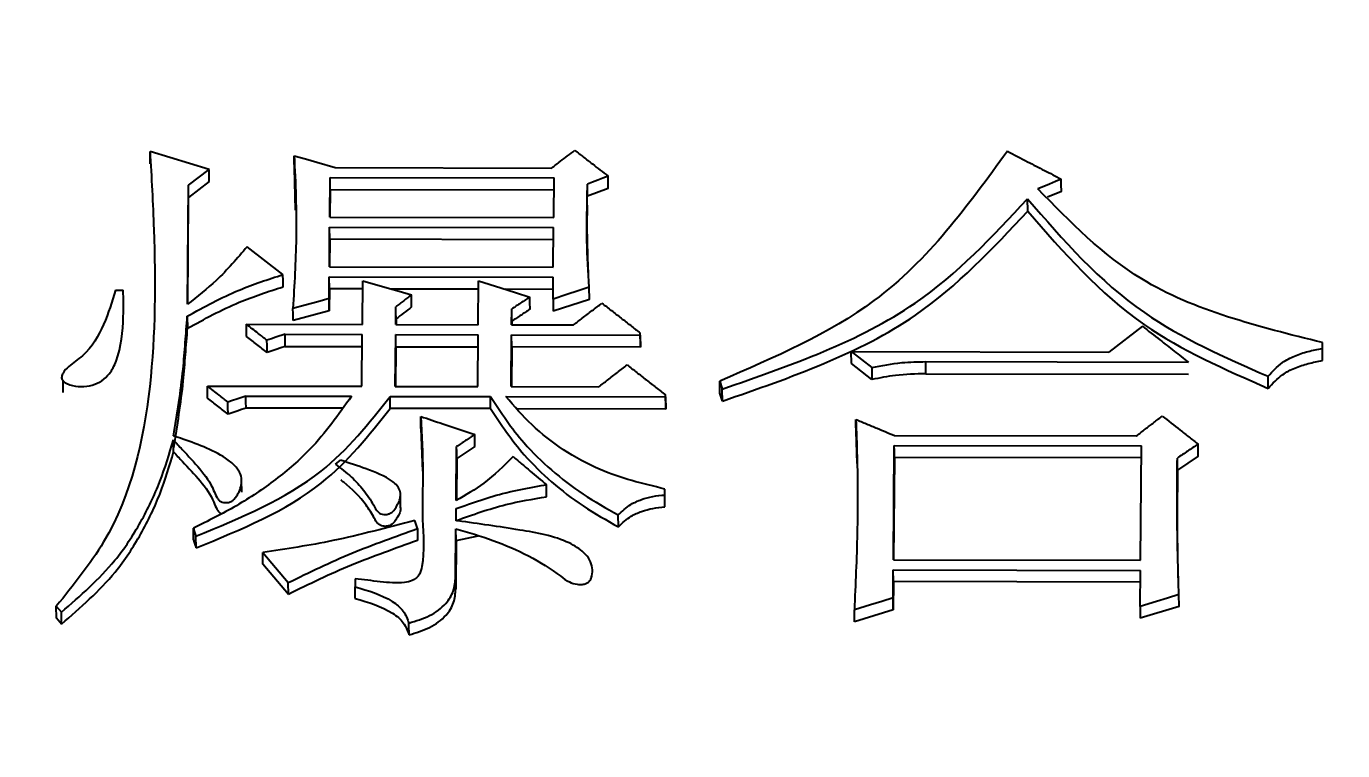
# Model space of a CAD drawing. Header units: millimetres. Extents: x 2312 to 3992, y 755 to 1943.
# Drawn here: x 2740.782 to 2745.76, y 1709.057 to 1711.797 of the extents above; entities that cross this region are included whole.
import ezdxf

# ---------------------------------------------------------------- set-up
doc = ezdxf.new("R2010")
doc.units = ezdxf.units.MM
doc.layers.add('标注', color=3, linetype='Continuous', lineweight=13)
doc.styles.add('SLDTEXTSTYLE1', font='txt.shx', dxfattribs={"width": 0.7, "bigfont": 'gbcbig.shx'})
doc.dimstyles.new('SLDDIMSTYLE12$0', dxfattribs={"dimtxt": 12, "dimasz": 10, "dimexe": 0, "dimexo": 0.0625, "dimgap": 0.875, "dimtad": 1, "dimdec": 1, "dimlfac": 1.8, "dimrnd": 1e-09, "dimzin": 12, "dimdsep": 46, "dimtxsty": 'SLDTEXTSTYLE1', "dimcen": 0.09, "dimdle": 8.16, "dimclrd": 3, "dimclre": 3, "dimadec": 0, "dimazin": 3, "dimtfac": 1, "dimtdec": 1, "dimtofl": 0, "dimtmove": 0, "dimatfit": 3, "dimfxl": 0, "dimfrac": 2, "dimtolj": 1, "dimlwd": 5, "dimlwe": 5, "dimarcsym": 0})

# ---------------------------------------------------------------- blocks, each defined once
blk = doc.blocks.new('*D45')
at = {"layer": 'Defpoints', "color": 0, "transparency": 16777216}
for p in [(2923.8087, 1855.6408), (2923.8087, 1839.6737), (2684.6011, 1694.1345)]:
    blk.add_point(p, dxfattribs=at)
at = {"layer": '标注', "color": 3, "lineweight": 5, "transparency": 16777216}
blk.add_line((2684.6011, 1694.197), (2684.6011, 1855.6408), dxfattribs=at)
at = {"layer": '标注', "color": 3, "linetype": 'Continuous', "lineweight": 5, "transparency": 16777216}
for p, q in [((2694.6011, 1855.6408), (2913.8087, 1855.6408)), ((2923.8087, 1839.7362), (2923.8087, 1855.6408))]:
    blk.add_line(p, q, dxfattribs=at)
at = {"layer": '标注', "color": 3, "transparency": 16777216}
for points in [[(2694.6011, 1857.3075), (2694.6011, 1853.9742), (2684.6011, 1855.6408)], [(2913.8087, 1857.3075), (2913.8087, 1853.9742), (2923.8087, 1855.6408)]]:
    blk.add_solid(points, dxfattribs=at)
at = {"layer": '标注', "color": 0, "transparency": 16777216, "insert": (2804.2049, 1867.9444), "char_height": 10, "attachment_point": 5, "style": 'SLDTEXTSTYLE1'}
blk.add_mtext('\\A1;{\\H2.28571x;290}', dxfattribs=at)

msp = doc.modelspace()

# ---------------------------------------------------------------- linework, layer by layer
at = {"color": 7, "linetype": 'Continuous', "lineweight": 25}
for p, q in [((2741.4732, 1711.2557), (2741.2498, 1711.3236)), ((2741.3948, 1711.196), (2741.4732, 1711.2557)), ((2741.8002, 1711.1012), (2741.7955, 1711.2607)), ((2741.9503, 1711.2622), (2742.768, 1711.2604)), ((2741.3912, 1710.7455), (2741.3948, 1711.196)), ((2741.4738, 1711.2091), (2741.3955, 1711.1494)), ((2741.9293, 1711.0749), (2741.9305, 1711.2248)), ((2741.9305, 1711.2248), (2742.7774, 1711.223)), ((2741.9312, 1711.1782), (2741.9305, 1711.2248)), ((2742.7762, 1711.0731), (2742.7774, 1711.223)), ((2742.9045, 1711.1536), (2742.9038, 1711.2002)), ((2742.9826, 1711.1834), (2742.9045, 1711.1536)), ((2741.3922, 1710.7464), (2741.3955, 1711.1494)), ((2741.9312, 1711.1782), (2741.9303, 1711.0749)), ((2742.7771, 1711.1763), (2741.9312, 1711.1782)), ((2744.5687, 1711.0977), (2744.5681, 1711.1442)), ((2744.6959, 1711.1722), (2744.6436, 1711.1501)), ((2741.9278, 1710.8872), (2741.929, 1711.0374)), ((2741.929, 1711.0374), (2742.7759, 1711.0356)), ((2741.9296, 1710.991), (2741.929, 1711.0374)), ((2741.9293, 1711.0749), (2742.7762, 1711.0731)), ((2742.7747, 1710.8854), (2742.7759, 1711.0356)), ((2741.9296, 1710.991), (2741.9288, 1710.8872)), ((2742.7755, 1710.9892), (2741.9296, 1710.991)), ((2741.7523, 1710.8576), (2741.6168, 1710.963)), ((2741.9278, 1710.8872), (2742.7747, 1710.8854)), ((2741.9268, 1710.7669), (2741.9274, 1710.8497)), ((2741.9274, 1710.8497), (2742.7744, 1710.8478)), ((2741.9281, 1710.8035), (2741.9274, 1710.8497)), ((2742.0526, 1710.6688), (2742.0539, 1710.8343)), ((2742.4906, 1710.6678), (2742.492, 1710.8334)), ((2742.7737, 1710.7651), (2742.7744, 1710.8478)), ((2741.119, 1710.7988), (2741.1482, 1710.7987)), ((2741.9281, 1710.8035), (2741.9275, 1710.7209)), ((2742.0536, 1710.8033), (2741.9281, 1710.8035)), ((2742.4917, 1710.8023), (2742.1628, 1710.803)), ((2742.774, 1710.8017), (2742.5923, 1710.8021)), ((2742.9111, 1710.7639), (2742.9104, 1710.8099)), ((2741.1491, 1710.7624), (2741.1491, 1710.7627)), ((2742.1791, 1710.6685), (2742.1797, 1710.7363)), ((2742.7737, 1710.7651), (2742.7744, 1710.7191)), ((2742.9111, 1710.7639), (2742.7744, 1710.7191)), ((2741.3908, 1710.7003), (2741.3915, 1710.6544)), ((2741.9275, 1710.7209), (2741.7909, 1710.6836)), ((2742.1803, 1710.6903), (2742.1801, 1710.6685)), ((2742.6172, 1710.6676), (2742.6177, 1710.7278)), ((2741.6145, 1710.6697), (2742.0526, 1710.6688)), ((2741.6151, 1710.6239), (2741.6145, 1710.6697)), ((2742.1791, 1710.6685), (2742.4906, 1710.6678)), ((2742.6172, 1710.6676), (2742.8508, 1710.6671)), ((2742.6183, 1710.6819), (2742.6182, 1710.6676)), ((2743.1036, 1710.6288), (2743.1037, 1710.6364)), ((2743.1044, 1710.5906), (2743.1037, 1710.6364)), ((2745.0023, 1710.6624), (2744.8749, 1710.5647)), ((2741.7602, 1710.6317), (2742.0523, 1710.6311)), ((2741.7609, 1710.5859), (2741.7602, 1710.6317)), ((2741.7609, 1710.5859), (2742.0519, 1710.5853)), ((2742.0507, 1710.435), (2742.0523, 1710.6311)), ((2742.1772, 1710.4347), (2742.1788, 1710.6308)), ((2742.1795, 1710.585), (2742.1783, 1710.4347)), ((2742.1788, 1710.6308), (2742.4903, 1710.6302)), ((2742.1795, 1710.585), (2742.1788, 1710.6308)), ((2742.1795, 1710.585), (2742.49, 1710.5844)), ((2742.4888, 1710.434), (2742.4903, 1710.6302)), ((2742.6153, 1710.4338), (2742.6169, 1710.6299)), ((2742.6176, 1710.5841), (2742.6164, 1710.4338)), ((2742.6169, 1710.6299), (2743.1036, 1710.6288)), ((2742.6176, 1710.5841), (2742.6169, 1710.6299)), ((2743.1043, 1710.583), (2742.6176, 1710.5841)), ((2743.1036, 1710.6288), (2743.1043, 1710.583)), ((2743.1043, 1710.583), (2743.1044, 1710.5906)), ((2745.6831, 1710.578), (2745.6833, 1710.6006)), ((2745.6839, 1710.5549), (2745.6833, 1710.6006)), ((2743.9014, 1710.5668), (2743.9788, 1710.5063)), ((2743.9014, 1710.5668), (2744.8749, 1710.5647)), ((2743.9021, 1710.5211), (2743.9014, 1710.5668)), ((2745.6837, 1710.5323), (2745.6831, 1710.578)), ((2745.6837, 1710.5323), (2745.6839, 1710.5549)), ((2743.9795, 1710.4607), (2743.9021, 1710.5211)), ((2743.9788, 1710.5063), (2743.9795, 1710.4606)), ((2744.1834, 1710.5285), (2745.1764, 1710.5263)), ((2744.1841, 1710.4828), (2744.1834, 1710.5285)), ((2740.9194, 1710.4579), (2740.9201, 1710.412)), ((2741.4666, 1710.4362), (2742.0507, 1710.435)), ((2741.4673, 1710.3907), (2741.4666, 1710.4362)), ((2742.1772, 1710.4347), (2742.4888, 1710.434)), ((2742.6153, 1710.4338), (2742.9463, 1710.433)), ((2743.404, 1710.4547), (2743.4135, 1710.4245)), ((2743.4047, 1710.4092), (2743.404, 1710.4547)), ((2744.1841, 1710.4828), (2745.1771, 1710.4807)), ((2741.6123, 1710.3982), (2742.0114, 1710.3973)), ((2742.1575, 1710.397), (2742.5372, 1710.3962)), ((2742.1581, 1710.3515), (2742.1575, 1710.397)), ((2742.5956, 1710.396), (2743.1991, 1710.3947)), ((2743.1991, 1710.3947), (2743.1992, 1710.4023)), ((2743.1991, 1710.3947), (2743.1998, 1710.3492)), ((2743.1999, 1710.3568), (2743.1992, 1710.4023)), ((2743.4142, 1710.379), (2743.4047, 1710.4091)), ((2743.4142, 1710.379), (2743.4135, 1710.4245)), ((2741.9758, 1710.3519), (2741.613, 1710.3527)), ((2742.5378, 1710.3507), (2742.1581, 1710.3515)), ((2743.1998, 1710.3492), (2742.6376, 1710.3505)), ((2743.1998, 1710.3492), (2743.1999, 1710.3568)), ((2742.2744, 1710.2758), (2742.2801, 1710.1138)), ((2743.9237, 1710.1437), (2743.9195, 1710.2647)), ((2744.0644, 1710.2492), (2744.9795, 1710.2472)), ((2741.3391, 1710.1872), (2741.3384, 1710.2324)), ((2742.4075, 1710.0028), (2742.4091, 1710.2074)), ((2742.4783, 1710.2074), (2742.4098, 1710.1622)), ((2744.0607, 1709.779), (2744.0641, 1710.2114)), ((2744.0641, 1710.2114), (2744.9987, 1710.2094)), ((2744.9953, 1709.777), (2744.9987, 1710.2094)), ((2741.951, 1710.1403), (2741.9706, 1710.1553)), ((2742.4098, 1710.1622), (2742.4085, 1710.0035)), ((2744.0648, 1710.1662), (2744.0617, 1709.779)), ((2744.9983, 1710.1641), (2744.0648, 1710.1662)), ((2745.1353, 1710.1185), (2745.1346, 1710.1637)), ((2745.2136, 1710.1712), (2745.1353, 1710.1185)), ((2745.1353, 1710.1185), (2745.1348, 1710.0353)), ((2741.5969, 1710.0345), (2741.5962, 1710.0798)), ((2742.7494, 1710.0177), (2742.7487, 1710.0627)), ((2743.1962, 1710.0239), (2743.1964, 1710.0466)), ((2743.197, 1710.0016), (2743.1964, 1710.0466)), ((2742.1975, 1709.9761), (2742.1968, 1710.0214)), ((2743.1969, 1709.9789), (2743.1962, 1710.0239)), ((2743.1969, 1709.9789), (2743.197, 1710.0016)), ((2742.4069, 1709.9269), (2742.4072, 1709.9725)), ((2743.0211, 1709.9035), (2743.0204, 1709.9484)), ((2741.4143, 1709.8539), (2741.4137, 1709.8987)), ((2742.2606, 1709.8969), (2742.2511, 1709.9273)), ((2742.4052, 1709.7141), (2742.4066, 1709.8966)), ((2742.4073, 1709.8518), (2742.4066, 1709.8966)), ((2742.4079, 1709.9276), (2742.4079, 1709.9268)), ((2741.4238, 1709.8236), (2741.4231, 1709.8683)), ((2742.4073, 1709.8518), (2742.4059, 1709.6696)), ((2742.4073, 1709.8518), (2742.4905, 1709.8701)), ((2741.6758, 1709.807), (2741.7723, 1709.6927)), ((2741.7729, 1709.6482), (2741.6765, 1709.7623)), ((2742.9202, 1709.7533), (2742.9201, 1709.7581)), ((2744.0596, 1709.6345), (2744.0604, 1709.741)), ((2744.0604, 1709.741), (2744.995, 1709.739)), ((2744.0611, 1709.6964), (2744.0604, 1709.741)), ((2744.0607, 1709.779), (2744.9953, 1709.777)), ((2744.9939, 1709.602), (2744.995, 1709.739)), ((2741.7729, 1709.6482), (2741.7723, 1709.6927)), ((2742.0255, 1709.7073), (2742.0252, 1709.6769)), ((2742.4059, 1709.6696), (2742.4052, 1709.7141)), ((2742.9208, 1709.7132), (2742.9207, 1709.7187)), ((2744.0611, 1709.6964), (2744.0603, 1709.59)), ((2744.9946, 1709.6944), (2744.0611, 1709.6964)), ((2742.0259, 1709.6324), (2742.0252, 1709.6769)), ((2745.141, 1709.6029), (2745.1403, 1709.6474)), ((2740.8954, 1709.6032), (2740.9147, 1709.5803)), ((2740.8961, 1709.5588), (2740.8954, 1709.6032)), ((2743.9139, 1709.5447), (2743.9132, 1709.5891)), ((2744.0603, 1709.59), (2743.9139, 1709.5447)), ((2744.9939, 1709.602), (2744.9946, 1709.5576)), ((2745.141, 1709.6029), (2744.9946, 1709.5576)), ((2740.9153, 1709.536), (2740.8961, 1709.5588)), ((2740.9153, 1709.536), (2740.9147, 1709.5803))]:
    msp.add_line(p, q, dxfattribs=at)
at = {"color": 7, "linetype": 'Continuous', "lineweight": 25, "flags": 128}
for points in [[(2741.7949, 1711.3074), (2741.8374, 1711.295), (2741.8799, 1711.2827), (2741.9503, 1711.2622)], [(2741.7955, 1711.2607), (2741.7952, 1711.2869), (2741.7949, 1711.3074)], [(2741.4738, 1711.2091), (2741.4735, 1711.2352), (2741.4732, 1711.2557)], [(2742.9819, 1711.23), (2742.9624, 1711.2226), (2742.9429, 1711.2151), (2742.9233, 1711.2077), (2742.9038, 1711.2002)], [(2742.9826, 1711.1834), (2742.9822, 1711.2095), (2742.9819, 1711.23)], [(2741.3955, 1711.1494), (2741.3951, 1711.1755), (2741.3948, 1711.196)], [(2744.6953, 1711.2188), (2744.6733, 1711.2095), (2744.6513, 1711.2002), (2744.6293, 1711.1909), (2744.6073, 1711.1816)], [(2744.6959, 1711.1722), (2744.6955, 1711.1983), (2744.6953, 1711.2188)], [(2741.7529, 1710.8114), (2741.7526, 1710.8345), (2741.7523, 1710.8576)], [(2742.0539, 1710.8343), (2742.1462, 1710.8078), (2742.1923, 1710.7946), (2742.2384, 1710.7813)], [(2742.492, 1710.8334), (2742.5764, 1710.807), (2742.6313, 1710.7899), (2742.6862, 1710.7728)], [(2742.9104, 1710.8099), (2742.8683, 1710.7961), (2742.8262, 1710.7823), (2742.7737, 1710.7651)], [(2741.9268, 1710.7669), (2741.8838, 1710.7552), (2741.837, 1710.7424), (2741.7902, 1710.7296)], [(2741.9275, 1710.7209), (2741.9271, 1710.7467), (2741.9268, 1710.7669)], [(2742.1803, 1710.6903), (2742.1799, 1710.7161), (2742.1797, 1710.7363)], [(2742.2391, 1710.7353), (2742.2387, 1710.761), (2742.2384, 1710.7813)], [(2742.6868, 1710.7268), (2742.6865, 1710.7526), (2742.6862, 1710.7728)], [(2741.7909, 1710.6836), (2741.7905, 1710.7094), (2741.7902, 1710.7296)], [(2742.6183, 1710.6819), (2742.618, 1710.7076), (2742.6177, 1710.7278)], [(2741.7602, 1710.6317), (2741.726, 1710.6205), (2741.709, 1710.6149), (2741.6919, 1710.6093)], [(2741.6925, 1710.5635), (2741.6922, 1710.5891), (2741.6919, 1710.6093)], [(2741.7609, 1710.5859), (2741.7438, 1710.5803), (2741.7267, 1710.5747), (2741.6925, 1710.5635)], [(2745.4785, 1710.4273), (2745.4783, 1710.4401), (2745.4781, 1710.4528), (2745.4778, 1710.4729)], [(2741.6123, 1710.3982), (2741.5781, 1710.3869), (2741.5611, 1710.3813), (2741.544, 1710.3756)], [(2741.613, 1710.3527), (2741.6126, 1710.3781), (2741.6123, 1710.3982)], [(2742.5378, 1710.3507), (2742.5376, 1710.3658), (2742.5374, 1710.381), (2742.5372, 1710.3962)], [(2741.5447, 1710.3302), (2741.5443, 1710.3556), (2741.544, 1710.3756)], [(2741.613, 1710.3527), (2741.5959, 1710.3471), (2741.5788, 1710.3414), (2741.5447, 1710.3302)], [(2742.2744, 1710.2758), (2742.274, 1710.2985), (2742.2737, 1710.3212)], [(2743.9195, 1710.2647), (2743.9192, 1710.2901), (2743.9189, 1710.31)], [(2742.4783, 1710.2074), (2742.4779, 1710.2327), (2742.4776, 1710.2526)], [(2742.4098, 1710.1622), (2742.4094, 1710.1875), (2742.4091, 1710.2074)], [(2744.0648, 1710.1662), (2744.0644, 1710.1915), (2744.0641, 1710.2114)], [(2745.2136, 1710.1712), (2745.2132, 1710.1966), (2745.2129, 1710.2165)], [(2742.4079, 1709.9276), (2742.4077, 1709.9407), (2742.4075, 1709.9538), (2742.4072, 1709.9725)], [(2742.2606, 1709.8969), (2742.261, 1709.8718), (2742.2613, 1709.8521)], [(2741.6765, 1709.7623), (2741.6761, 1709.7873), (2741.6758, 1709.807)], [(2745.1403, 1709.6474), (2745.0978, 1709.6342), (2745.0554, 1709.6211), (2744.9939, 1709.602)], [(2744.0596, 1709.6345), (2744.0171, 1709.6213), (2743.9747, 1709.6082), (2743.9132, 1709.5891)], [(2744.0603, 1709.59), (2744.0599, 1709.6149), (2744.0596, 1709.6345)], [(2742.2293, 1709.4951), (2742.2291, 1709.5076), (2742.2289, 1709.5202), (2742.2286, 1709.5394)]]:
    msp.add_lwpolyline(points, dxfattribs=at)
at = {"color": 7, "linetype": 'Continuous', "lineweight": 25}
for points, knots in [([(2741.2498, 1711.3236), (2741.2552, 1711.2251), (2741.2713, 1710.9298), (2741.2704, 1710.4342), (2741.1591, 1709.9289), (2740.9596, 1709.6825), (2740.8954, 1709.6032)], [0, 0, 0, 0, 0.167088, 0.501139, 0.839586, 1, 1, 1, 1]), ([(2741.2505, 1711.2768), (2741.2505, 1711.2807), (2741.2503, 1711.2885), (2741.2501, 1711.3041), (2741.25, 1711.3158), (2741.2498, 1711.3236)], [0, 0, 0, 0, 0.25, 0.5, 1, 1, 1, 1]), ([(2741.7949, 1711.3074), (2741.7973, 1711.2555), (2741.8023, 1711.1518), (2741.8036, 1710.9591), (2741.7954, 1710.8183), (2741.7902, 1710.7296)], [0, 0, 0, 0, 0.27017, 0.540383, 1, 1, 1, 1]), ([(2742.768, 1711.2604), (2742.7792, 1711.269), (2742.7995, 1711.2844), (2742.8289, 1711.3068), (2742.8471, 1711.3207), (2742.8562, 1711.3276)], [0, 0, 0, 0, 0.381893, 0.690947, 1, 1, 1, 1]), ([(2742.8562, 1711.3276), (2742.8673, 1711.319), (2742.8894, 1711.3018), (2742.9313, 1711.2693), (2742.9622, 1711.2453), (2742.9819, 1711.23)], [0, 0, 0, 0, 0.264385, 0.528769, 1, 1, 1, 1]), ([(2744.4917, 1711.324), (2744.3423, 1711.1179), (2744.0703, 1710.7424), (2743.6112, 1710.5442), (2743.404, 1710.4547)], [0, 0, 0, 0, 0.548873, 1, 1, 1, 1]), ([(2744.4917, 1711.324), (2744.5173, 1711.3108), (2744.564, 1711.2867), (2744.6319, 1711.2516), (2744.6741, 1711.2298), (2744.6953, 1711.2188)], [0, 0, 0, 0, 0.377555, 0.688778, 1, 1, 1, 1]), ([(2742.9104, 1710.8099), (2742.9068, 1710.8684), (2742.9015, 1710.956), (2742.9017, 1711.0861), (2742.903, 1711.1577), (2742.9038, 1711.2002)], [0, 0, 0, 0, 0.448705, 0.673011, 1, 1, 1, 1]), ([(2745.6833, 1710.6006), (2745.4399, 1710.6609), (2745.0123, 1710.7668), (2744.7293, 1711.0567), (2744.6073, 1711.1816)], [0, 0, 0, 0, 0.569009, 1, 1, 1, 1]), ([(2743.4135, 1710.4245), (2743.673, 1710.5148), (2744.1299, 1710.6739), (2744.4359, 1711.0023), (2744.568, 1711.1442)], [0, 0, 0, 0, 0.5678574, 1, 1, 1, 1]), ([(2744.5681, 1711.1442), (2744.7032, 1710.9884), (2744.9485, 1710.7054), (2745.3137, 1710.5449), (2745.4778, 1710.4729)], [0, 0, 0, 0, 0.550762, 1, 1, 1, 1]), ([(2742.9077, 1710.8538), (2742.9078, 1710.8538), (2742.9078, 1710.8538), (2742.9078, 1710.8553), (2742.9067, 1710.8854), (2742.9024, 1711.0022), (2742.9033, 1711.0781), (2742.9039, 1711.1204)], [0, 0, 0, 0, 0.007463, 0.018856, 0.031745, 0.460022, 1, 1, 1, 1]), ([(2743.4142, 1710.379), (2743.6737, 1710.4692), (2744.1305, 1710.628), (2744.4365, 1710.956), (2744.5687, 1711.0977)], [0, 0, 0, 0, 0.56797, 1, 1, 1, 1]), ([(2744.5687, 1711.0977), (2744.7039, 1710.942), (2744.9493, 1710.6594), (2745.3144, 1710.4992), (2745.4785, 1710.4273)], [0, 0, 0, 0, 0.550659, 1, 1, 1, 1]), ([(2741.6168, 1710.963), (2741.5796, 1710.9192), (2741.5126, 1710.8403), (2741.4285, 1710.7746), (2741.3912, 1710.7455)], [0, 0, 0, 0, 0.556167, 1, 1, 1, 1]), ([(2741.3908, 1710.7003), (2741.4546, 1710.7354), (2741.5691, 1710.7984), (2741.6961, 1710.8394), (2741.7523, 1710.8576)], [0, 0, 0, 0, 0.557707, 1, 1, 1, 1]), ([(2741.119, 1710.7988), (2741.1058, 1710.7553), (2741.0794, 1710.6681), (2741.0202, 1710.5643), (2740.949, 1710.5182), (2740.9228, 1710.4904), (2740.9151, 1710.4735), (2740.9157, 1710.4634), (2740.92, 1710.456), (2740.9301, 1710.4476), (2740.9531, 1710.438), (2740.9888, 1710.4321), (2741.0313, 1710.4374), (2741.0686, 1710.4552), (2741.102, 1710.4857), (2741.1396, 1710.5673), (2741.1506, 1710.6756), (2741.1491, 1710.7654), (2741.1482, 1710.7985), (2741.1482, 1710.7987)], [0, 0, 0, 0, 0.152386, 0.306274, 0.374372, 0.408564, 0.42578, 0.433823, 0.441898, 0.453147, 0.474246, 0.515367, 0.557248, 0.596373, 0.636771, 0.6958, 0.887742, 0.999369, 1, 1, 1, 1]), ([(2741.3915, 1710.6544), (2741.4553, 1710.6895), (2741.5698, 1710.7524), (2741.6968, 1710.7933), (2741.7529, 1710.8114)], [0, 0, 0, 0, 0.557669, 1, 1, 1, 1]), ([(2742.2384, 1710.7813), (2742.2335, 1710.7775), (2742.2237, 1710.77), (2742.209, 1710.7588), (2742.1943, 1710.7475), (2742.1845, 1710.74), (2742.1797, 1710.7363)], [0, 0, 0, 0, 0.25, 0.5, 0.75, 1, 1, 1, 1]), ([(2742.2391, 1710.7353), (2742.2293, 1710.7278), (2742.2097, 1710.7128), (2742.1901, 1710.6978), (2742.1803, 1710.6903)], [0, 0, 0, 0, 0.499999, 1, 1, 1, 1]), ([(2742.6862, 1710.7728), (2742.6805, 1710.7691), (2742.6691, 1710.7616), (2742.6519, 1710.7503), (2742.6348, 1710.7391), (2742.6234, 1710.7315), (2742.6177, 1710.7278)], [0, 0, 0, 0, 0.25, 0.5, 0.75, 1, 1, 1, 1]), ([(2742.8508, 1710.6671), (2742.8621, 1710.6757), (2742.8856, 1710.6937), (2742.9215, 1710.7213), (2742.9462, 1710.7402), (2742.9586, 1710.7496)], [0, 0, 0, 0, 0.312458, 0.656229, 1, 1, 1, 1]), ([(2742.9586, 1710.7496), (2742.9707, 1710.7402), (2742.9949, 1710.7213), (2743.0311, 1710.693), (2743.0674, 1710.6647), (2743.0916, 1710.6458), (2743.1037, 1710.6364)], [0, 0, 0, 0, 0.25, 0.5, 0.749999, 1, 1, 1, 1]), ([(2741.3385, 1710.2475), (2741.3523, 1710.3317), (2741.3716, 1710.4491), (2741.3832, 1710.6004), (2741.3883, 1710.667), (2741.3908, 1710.7003)], [0, 0, 0, 0, 0.558949, 0.779467, 1, 1, 1, 1]), ([(2742.6868, 1710.7268), (2742.6754, 1710.7193), (2742.6526, 1710.7043), (2742.6298, 1710.6893), (2742.6183, 1710.6819)], [0, 0, 0, 0, 0.499999, 1, 1, 1, 1]), ([(2741.3392, 1710.2023), (2741.353, 1710.2864), (2741.3723, 1710.4037), (2741.3838, 1710.5548), (2741.3889, 1710.6212), (2741.3915, 1710.6544)], [0, 0, 0, 0, 0.559731, 0.779858, 1, 1, 1, 1]), ([(2741.6919, 1710.6093), (2741.6808, 1710.6179), (2741.6623, 1710.6323), (2741.6365, 1710.6525), (2741.6218, 1710.664), (2741.6145, 1710.6697)], [0, 0, 0, 0, 0.429625, 0.714812, 1, 1, 1, 1]), ([(2745.0023, 1710.6624), (2745.0244, 1710.6451), (2745.0646, 1710.6138), (2745.1226, 1710.5684), (2745.1585, 1710.5404), (2745.1764, 1710.5263)], [0, 0, 0, 0, 0.381889, 0.690944, 1, 1, 1, 1]), ([(2741.6925, 1710.5635), (2741.6796, 1710.5736), (2741.6538, 1710.5937), (2741.628, 1710.6138), (2741.6151, 1710.6239)], [0, 0, 0, 0, 0.4999989, 1, 1, 1, 1]), ([(2745.4778, 1710.4729), (2745.4945, 1710.4914), (2745.5224, 1710.5224), (2745.5774, 1710.551), (2745.6288, 1710.5681), (2745.6649, 1710.5747), (2745.6831, 1710.578)], [0, 0, 0, 0, 0.329336, 0.549555, 0.773702, 1, 1, 1, 1]), ([(2742.9463, 1710.433), (2742.9575, 1710.4417), (2742.9811, 1710.4598), (2743.017, 1710.4874), (2743.0417, 1710.5064), (2743.0541, 1710.5158)], [0, 0, 0, 0, 0.312458, 0.656229, 1, 1, 1, 1]), ([(2743.0541, 1710.5158), (2743.0662, 1710.5064), (2743.0903, 1710.4875), (2743.1266, 1710.4591), (2743.1629, 1710.4307), (2743.1871, 1710.4118), (2743.1992, 1710.4023)], [0, 0, 0, 0, 0.25, 0.5, 0.749999, 1, 1, 1, 1]), ([(2743.9788, 1710.5063), (2744.0165, 1710.5136), (2744.084, 1710.5267), (2744.153, 1710.5279), (2744.1834, 1710.5285)], [0, 0, 0, 0, 0.5589914, 1, 1, 1, 1]), ([(2745.4785, 1710.4273), (2745.4952, 1710.4458), (2745.5231, 1710.4768), (2745.5781, 1710.5053), (2745.6295, 1710.5224), (2745.6656, 1710.529), (2745.6837, 1710.5323)], [0, 0, 0, 0, 0.329214, 0.549434, 0.773629, 1, 1, 1, 1]), ([(2741.544, 1710.3756), (2741.5329, 1710.3843), (2741.5145, 1710.3988), (2741.4887, 1710.419), (2741.4739, 1710.4305), (2741.4666, 1710.4362)], [0, 0, 0, 0, 0.4296249, 0.7148124, 1, 1, 1, 1]), ([(2744.1841, 1710.4828), (2744.1454, 1710.4818), (2744.0763, 1710.4801), (2744.009, 1710.4666), (2743.9795, 1710.4606)], [0, 0, 0, 0, 0.560951, 1, 1, 1, 1]), ([(2742.0114, 1710.3973), (2741.9627, 1710.3281), (2741.8817, 1710.2133), (2741.7263, 1710.08), (2741.5782, 1709.9799), (2741.4687, 1709.9259), (2741.4137, 1709.8987)], [0, 0, 0, 0, 0.332557, 0.551994, 0.774648, 1, 1, 1, 1]), ([(2741.4231, 1709.8683), (2741.5932, 1709.9383), (2741.8921, 1710.0613), (2742.0776, 1710.2959), (2742.1575, 1710.397)], [0, 0, 0, 0, 0.569069, 1, 1, 1, 1]), ([(2741.5447, 1710.3302), (2741.5318, 1710.3403), (2741.506, 1710.3605), (2741.4802, 1710.3806), (2741.4673, 1710.3907)], [0, 0, 0, 0, 0.4999989, 1, 1, 1, 1]), ([(2742.5372, 1710.3962), (2742.5768, 1710.3362), (2742.6425, 1710.2368), (2742.7662, 1710.1166), (2742.8853, 1710.0243), (2742.9752, 1709.9738), (2743.0204, 1709.9484)], [0, 0, 0, 0, 0.333406, 0.552638, 0.774905, 1, 1, 1, 1]), ([(2743.1964, 1710.0466), (2743.113, 1710.067), (2742.9765, 1710.1004), (2742.8115, 1710.1919), (2742.6908, 1710.2854), (2742.6271, 1710.3594), (2742.5956, 1710.396)], [0, 0, 0, 0, 0.347958, 0.569157, 0.786375, 1, 1, 1, 1]), ([(2741.4238, 1709.8236), (2741.5939, 1709.8935), (2741.8927, 1710.0162), (2742.0782, 1710.2505), (2742.1581, 1710.3515)], [0, 0, 0, 0, 0.569188, 1, 1, 1, 1]), ([(2742.5378, 1710.3507), (2742.5775, 1710.2908), (2742.6432, 1710.1915), (2742.7669, 1710.0715), (2742.886, 1709.9793), (2742.9758, 1709.9289), (2743.0211, 1709.9035)], [0, 0, 0, 0, 0.3333204, 0.5525422, 0.7748389, 1, 1, 1, 1]), ([(2742.2737, 1710.3212), (2742.2775, 1710.2506), (2742.2845, 1710.1209), (2742.2756, 1709.9316), (2742.2902, 1709.8022), (2742.272, 1709.7276), (2742.258, 1709.7096), (2742.2385, 1709.6983), (2742.192, 1709.6885), (2742.1188, 1709.6958), (2742.0571, 1709.7034), (2742.0255, 1709.7073)], [0, 0, 0, 0, 0.258697, 0.475731, 0.692761, 0.729177, 0.749539, 0.769998, 0.801792, 0.89865, 1, 1, 1, 1]), ([(2742.2737, 1710.3212), (2742.3016, 1710.3118), (2742.3495, 1710.2957), (2742.4175, 1710.2728), (2742.4576, 1710.2594), (2742.4776, 1710.2526)], [0, 0, 0, 0, 0.410767, 0.705383, 1, 1, 1, 1]), ([(2743.9189, 1710.31), (2743.9207, 1710.2634), (2743.9261, 1710.1204), (2743.9261, 1709.8801), (2743.9175, 1709.6861), (2743.9132, 1709.5891)], [0, 0, 0, 0, 0.194959, 0.597179, 1, 1, 1, 1]), ([(2743.9189, 1710.31), (2743.9323, 1710.3044), (2743.9593, 1710.2931), (2744.0078, 1710.2729), (2744.0428, 1710.2582), (2744.0644, 1710.2492)], [0, 0, 0, 0, 0.277847, 0.555694, 1, 1, 1, 1]), ([(2744.9795, 1710.2472), (2744.9907, 1710.2559), (2745.0127, 1710.2728), (2745.0453, 1710.2979), (2745.0667, 1710.3144), (2745.0775, 1710.3227)], [0, 0, 0, 0, 0.343704, 0.671852, 1, 1, 1, 1]), ([(2745.0775, 1710.3227), (2745.1, 1710.305), (2745.1339, 1710.2784), (2745.179, 1710.243), (2745.2016, 1710.2253), (2745.2129, 1710.2165)], [0, 0, 0, 0, 0.4999999, 0.7499999, 1, 1, 1, 1]), ([(2741.3384, 1710.2324), (2741.3493, 1710.2203), (2741.4039, 1710.1594), (2741.4733, 1710.0924), (2741.4985, 1710.0201), (2741.508, 1710.0056), (2741.5174, 1709.9988), (2741.5283, 1709.9953), (2741.5407, 1709.9947), (2741.5535, 1709.9976), (2741.5667, 1710.0056), (2741.5842, 1710.0283), (2741.5971, 1710.0593), (2741.5957, 1710.0972), (2741.5785, 1710.129), (2741.5111, 1710.1867), (2741.4222, 1710.2187), (2741.3504, 1710.2435), (2741.3385, 1710.2475)], [0, 0, 0, 0, 0.066454, 0.332688, 0.373153, 0.389642, 0.403646, 0.417626, 0.432591, 0.449019, 0.465828, 0.490977, 0.564466, 0.60325, 0.650656, 0.711606, 0.952334, 1, 1, 1, 1]), ([(2742.4776, 1710.2526), (2742.4719, 1710.2489), (2742.4605, 1710.2413), (2742.4433, 1710.23), (2742.4262, 1710.2187), (2742.4148, 1710.2112), (2742.4091, 1710.2074)], [0, 0, 0, 0, 0.2500001, 0.5000002, 0.7500003, 1, 1, 1, 1]), ([(2740.9147, 1709.5803), (2740.9865, 1709.6431), (2741.1039, 1709.7456), (2741.2173, 1709.9199), (2741.291, 1710.0732), (2741.3226, 1710.1794), (2741.3384, 1710.2324)], [0, 0, 0, 0, 0.3460298, 0.5660366, 0.7837605, 1, 1, 1, 1]), ([(2740.9153, 1709.536), (2740.9871, 1709.5986), (2741.1046, 1709.701), (2741.218, 1709.8751), (2741.2917, 1710.0281), (2741.3233, 1710.1343), (2741.3391, 1710.1872)], [0, 0, 0, 0, 0.346119, 0.566125, 0.783815, 1, 1, 1, 1]), ([(2741.3391, 1710.1872), (2741.35, 1710.175), (2741.4046, 1710.1142), (2741.474, 1710.0477), (2741.4991, 1709.9751), (2741.5086, 1709.961), (2741.5151, 1709.9554), (2741.5191, 1709.9541), (2741.5196, 1709.954)], [0, 0, 0, 0, 0.164122, 0.821653, 0.919544, 0.960551, 0.99515, 1, 1, 1, 1]), ([(2745.2129, 1710.2165), (2745.2064, 1710.2121), (2745.1933, 1710.2033), (2745.1738, 1710.1901), (2745.1542, 1710.1769), (2745.1411, 1710.1681), (2745.1346, 1710.1637)], [0, 0, 0, 0, 0.25, 0.5, 0.75, 1, 1, 1, 1]), ([(2741.951, 1710.1403), (2741.9717, 1710.1247), (2742.011, 1710.0952), (2742.059, 1710.0428), (2742.09, 1709.9971), (2742.1058, 1709.9632), (2742.1221, 1709.9526), (2742.1334, 1709.95), (2742.1458, 1709.9503), (2742.1584, 1709.9541), (2742.1712, 1709.9635), (2742.185, 1709.9862), (2742.1995, 1710.0128), (2742.1952, 1710.0416), (2742.1846, 1710.0605), (2742.1453, 1710.0933), (2742.0702, 1710.1226), (2742.0028, 1710.1448), (2741.9706, 1710.1554)], [0, 0, 0, 0, 0.118588, 0.225676, 0.332657, 0.386283, 0.402659, 0.419045, 0.436095, 0.455796, 0.475267, 0.507132, 0.582818, 0.616038, 0.648965, 0.686108, 0.850208, 1, 1, 1, 1]), ([(2742.6229, 1710.1691), (2742.5874, 1710.134), (2742.5235, 1710.0709), (2742.4432, 1710.0238), (2742.4075, 1710.0028)], [0, 0, 0, 0, 0.554836, 1, 1, 1, 1]), ([(2742.6229, 1710.1691), (2742.6337, 1710.16), (2742.6551, 1710.1419), (2742.697, 1710.1065), (2742.7282, 1710.0801), (2742.7487, 1710.0627)], [0, 0, 0, 0, 0.2553917, 0.5107833, 1, 1, 1, 1]), ([(2745.1403, 1709.6474), (2745.1378, 1709.7304), (2745.134, 1709.8582), (2745.1337, 1710.0302), (2745.1343, 1710.1192), (2745.1346, 1710.1637)], [0, 0, 0, 0, 0.4819581, 0.7409684, 1, 1, 1, 1]), ([(2742.197, 1709.9762), (2742.1971, 1709.9753), (2742.198, 1709.9591), (2742.1844, 1709.9386), (2742.1702, 1709.9169), (2742.1575, 1709.9086), (2742.1445, 1709.9051), (2742.1317, 1709.9054), (2742.1202, 1709.909), (2742.1075, 1709.9187), (2742.0926, 1709.9463), (2742.0576, 1710.003), (2742.0115, 1710.0504), (2741.9747, 1710.0778), (2741.9711, 1710.0806)], [0, 0, 0, 0, 0.008545, 0.148386, 0.201473, 0.23648, 0.271498, 0.307626, 0.337107, 0.366618, 0.440303, 0.61298, 0.961327, 1, 1, 1, 1]), ([(2742.4072, 1709.9725), (2742.469, 1709.9945), (2742.5797, 1710.034), (2742.6969, 1710.0539), (2742.7487, 1710.0627)], [0, 0, 0, 0, 0.558432, 1, 1, 1, 1]), ([(2745.1391, 1709.6847), (2745.1391, 1709.6847), (2745.1391, 1709.6851), (2745.139, 1709.6891), (2745.1377, 1709.7409), (2745.1348, 1709.874), (2745.1348, 1709.9783), (2745.1348, 1710.0378)], [0, 0, 0, 0, 0.005093, 0.027195, 0.065978, 0.46696, 1, 1, 1, 1]), ([(2742.4079, 1709.9276), (2742.4697, 1709.9496), (2742.5803, 1709.989), (2742.6976, 1710.0089), (2742.7494, 1710.0177)], [0, 0, 0, 0, 0.558407, 1, 1, 1, 1]), ([(2743.0204, 1709.9484), (2743.0354, 1709.9629), (2743.0604, 1709.9872), (2743.1077, 1710.0077), (2743.1508, 1710.0198), (2743.181, 1710.0225), (2743.1962, 1710.0239)], [0, 0, 0, 0, 0.33013, 0.550459, 0.77425, 1, 1, 1, 1]), ([(2743.0211, 1709.9035), (2743.0361, 1709.9181), (2743.0611, 1709.9423), (2743.1084, 1709.9628), (2743.1515, 1709.9748), (2743.1817, 1709.9775), (2743.1969, 1709.9789)], [0, 0, 0, 0, 0.330014, 0.550347, 0.774183, 1, 1, 1, 1]), ([(2741.4137, 1709.8987), (2741.4152, 1709.8936), (2741.4184, 1709.8835), (2741.4216, 1709.8734), (2741.4231, 1709.8683)], [0, 0, 0, 0, 0.500636, 1, 1, 1, 1]), ([(2742.2511, 1709.9273), (2742.1997, 1709.9139), (2742.0968, 1709.8873), (2741.9066, 1709.841), (2741.7647, 1709.8201), (2741.6758, 1709.807)], [0, 0, 0, 0, 0.271776, 0.543583, 1, 1, 1, 1]), ([(2741.7723, 1709.6927), (2741.8515, 1709.7315), (2741.9701, 1709.7895), (2742.1362, 1709.8517), (2742.2191, 1709.8818), (2742.2606, 1709.8969)], [0, 0, 0, 0, 0.502667, 0.751276, 1, 1, 1, 1]), ([(2742.4066, 1709.8966), (2742.4536, 1709.8828), (2742.5957, 1709.8411), (2742.7384, 1709.7678), (2742.8315, 1709.6946), (2742.861, 1709.686), (2742.8827, 1709.6849), (2742.8975, 1709.6881), (2742.9079, 1709.694), (2742.9162, 1709.704), (2742.9229, 1709.7222), (2742.9234, 1709.7489), (2742.914, 1709.78), (2742.8849, 1709.8143), (2742.8011, 1709.8657), (2742.6332, 1709.895), (2742.4899, 1709.9159), (2742.4093, 1709.9267), (2742.4069, 1709.927)], [0, 0, 0, 0, 0.122339, 0.370031, 0.403552, 0.429197, 0.445177, 0.456654, 0.465955, 0.475249, 0.490979, 0.519336, 0.549772, 0.580594, 0.638619, 0.798732, 0.993983, 1, 1, 1, 1]), ([(2741.4143, 1709.8539), (2741.4151, 1709.8513), (2741.4167, 1709.8462), (2741.4199, 1709.8361), (2741.4223, 1709.8286), (2741.4238, 1709.8236)], [0, 0, 0, 0, 0.2543241, 0.5086483, 1, 1, 1, 1]), ([(2742.2613, 1709.8521), (2742.2195, 1709.8369), (2742.1359, 1709.8066), (2741.9698, 1709.7444), (2741.8516, 1709.6866), (2741.7729, 1709.6482)], [0, 0, 0, 0, 0.250677, 0.501374, 1, 1, 1, 1]), ([(2742.2286, 1709.5394), (2742.2553, 1709.5475), (2742.3077, 1709.5636), (2742.3681, 1709.6068), (2742.4007, 1709.6607), (2742.4037, 1709.6964), (2742.4052, 1709.7141)], [0, 0, 0, 0, 0.292317, 0.575, 0.789234, 1, 1, 1, 1]), ([(2742.0252, 1709.6769), (2742.0747, 1709.6625), (2742.1429, 1709.6427), (2742.2107, 1709.5875), (2742.2227, 1709.5552), (2742.2286, 1709.5394)], [0, 0, 0, 0, 0.572884, 0.790335, 1, 1, 1, 1]), ([(2742.2293, 1709.4951), (2742.2559, 1709.5032), (2742.3083, 1709.5192), (2742.3688, 1709.5624), (2742.4014, 1709.6163), (2742.4044, 1709.6519), (2742.4059, 1709.6696)], [0, 0, 0, 0, 0.292476, 0.575205, 0.789363, 1, 1, 1, 1]), ([(2742.0259, 1709.6324), (2742.0753, 1709.6181), (2742.1435, 1709.5983), (2742.2114, 1709.5431), (2742.2234, 1709.5109), (2742.2293, 1709.4951)], [0, 0, 0, 0, 0.573056, 0.79047, 1, 1, 1, 1])]:
    msp.add_open_spline(points, degree=3, knots=knots, dxfattribs=at)

# ---------------------------------------------------------------- dimensions: what is measured, and where the dimension line sits
at = {"layer": '标注'}
dim = msp.add_linear_dim(base=(2923.8087, 1855.6408), p1=(2684.6011, 1694.1345), p2=(2923.8087, 1839.6737), text='{\\H2.28571x;290}', dimstyle='SLDDIMSTYLE12$0', override={"dimtxt": 10, "dimtdec": 3, "dimtzin": 0}, dxfattribs=at)
dim.commit()
dim.dimension.update_dxf_attribs({"geometry": '*D45', "text_midpoint": (2804.2049, 1855.6408), "dimtype": 160})

doc.saveas('drawing.dxf')
